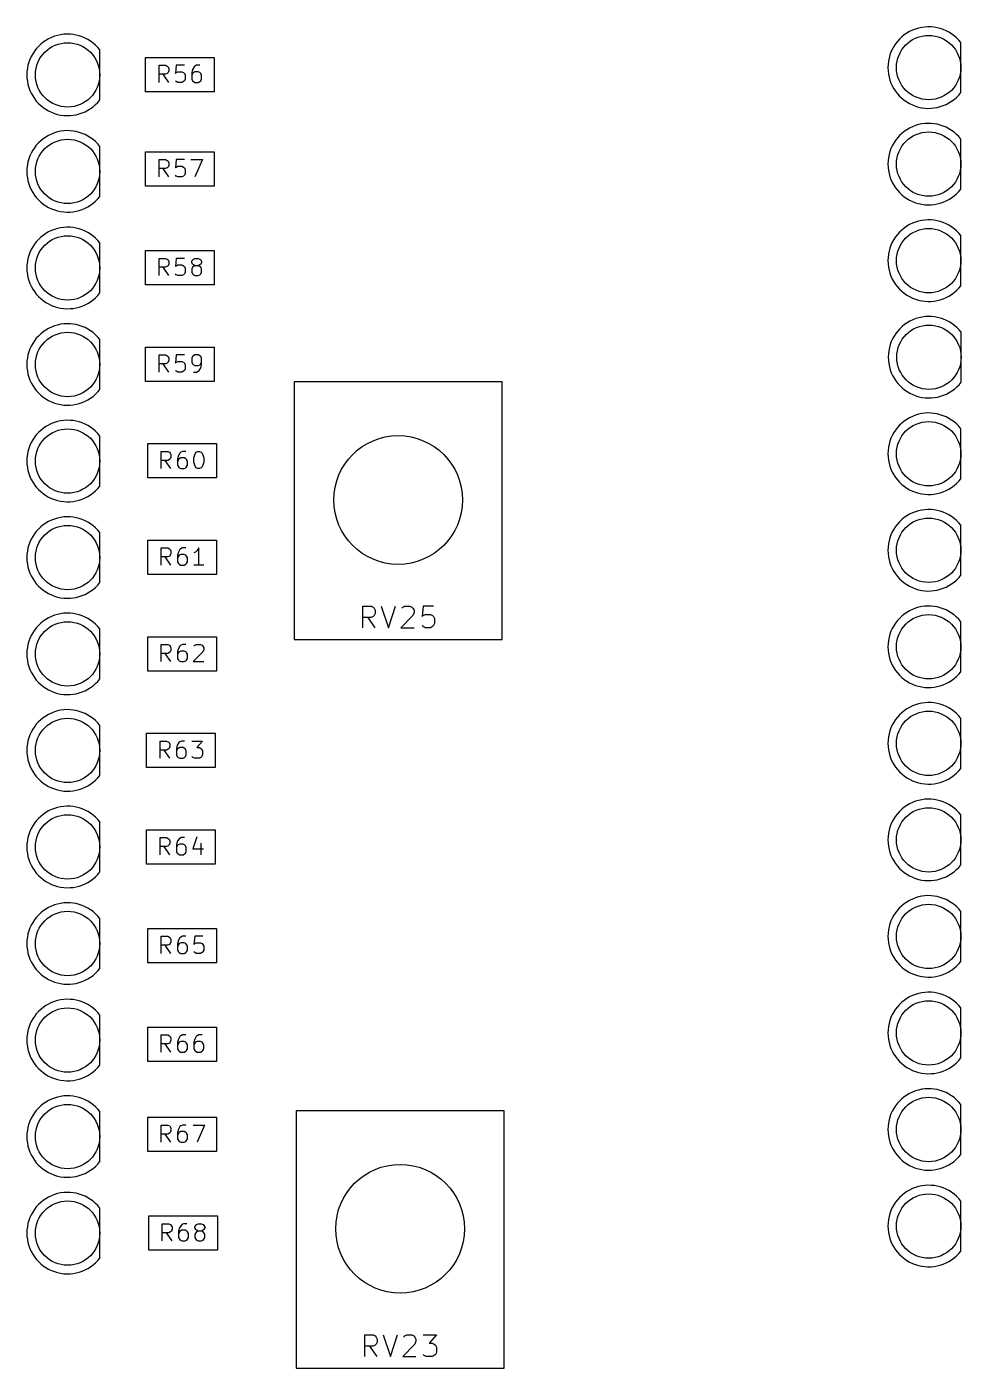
# Model space of a CAD drawing. Extents: x 0 to 360, y 0 to 260.
# Drawn here: x 180.7 to 224.3, y 134.6 to 197.1 of the extents above; entities that cross this region are included whole.
import ezdxf

# ---------------------------------------------------------------- set-up
doc = ezdxf.new("R2010")
doc.units = 0
doc.layers.add('BLACK', color=7, linetype='CONTINUOUS')

msp = doc.modelspace()

# ---------------------------------------------------------------- linework, layer by layer
at = {"layer": 'BLACK', "linetype": 'CONTINUOUS'}
for p, q in [((224.237, 194.06), (224.237, 196.393)), ((184.1, 193.72), (184.1, 196.052)), ((186.234, 194.096), (186.234, 195.696)), ((186.234, 195.696), (189.434, 195.696)), ((186.863, 194.534), (186.863, 195.334)), ((186.863, 195.334), (187.168, 195.334)), ((187.168, 195.334), (187.244, 195.296)), ((187.244, 195.296), (187.282, 195.258)), ((187.282, 195.258), (187.32, 195.182)), ((187.32, 195.182), (187.32, 195.068)), ((187.663, 195.334), (187.625, 194.953)), ((188.044, 195.334), (187.663, 195.334)), ((188.425, 195.144), (188.387, 194.991)), ((188.501, 195.258), (188.425, 195.144)), ((188.539, 195.296), (188.501, 195.258)), ((188.615, 195.334), (188.539, 195.296)), ((188.768, 195.334), (188.615, 195.334)), ((189.434, 195.696), (189.434, 194.096)), ((187.168, 194.915), (186.863, 194.915)), ((187.32, 194.534), (187.053, 194.915)), ((187.244, 194.953), (187.168, 194.915)), ((187.282, 194.991), (187.244, 194.953)), ((187.32, 195.068), (187.282, 194.991)), ((187.625, 194.953), (187.663, 194.991)), ((187.663, 194.572), (187.625, 194.61)), ((187.663, 194.991), (187.739, 195.03)), ((187.739, 194.534), (187.663, 194.572)), ((187.739, 195.03), (187.93, 195.03)), ((187.93, 194.534), (187.739, 194.534)), ((187.93, 195.03), (188.006, 194.991)), ((188.006, 194.572), (187.93, 194.534)), ((188.006, 194.991), (188.044, 194.953)), ((188.044, 194.61), (188.006, 194.572)), ((188.044, 194.953), (188.082, 194.877)), ((188.082, 194.687), (188.044, 194.61)), ((188.082, 194.877), (188.082, 194.687)), ((188.387, 194.991), (188.387, 194.687)), ((188.425, 194.953), (188.387, 194.877)), ((188.387, 194.687), (188.425, 194.61)), ((188.463, 194.991), (188.425, 194.953)), ((188.425, 194.61), (188.463, 194.572)), ((188.539, 195.03), (188.463, 194.991)), ((188.463, 194.572), (188.539, 194.534)), ((188.692, 195.03), (188.539, 195.03)), ((188.539, 194.534), (188.692, 194.534)), ((188.768, 194.991), (188.692, 195.03)), ((188.692, 194.534), (188.768, 194.572)), ((188.806, 194.953), (188.768, 194.991)), ((188.768, 194.572), (188.806, 194.61)), ((188.844, 194.877), (188.806, 194.953)), ((188.806, 194.61), (188.844, 194.687)), ((188.844, 194.687), (188.844, 194.877)), ((189.434, 194.096), (186.234, 194.096)), ((184.1, 189.22), (184.1, 191.552)), ((224.237, 189.56), (224.237, 191.893)), ((186.234, 189.696), (186.234, 191.296)), ((186.234, 191.296), (189.434, 191.296)), ((186.863, 190.134), (186.863, 190.934)), ((186.863, 190.934), (187.168, 190.934)), ((187.168, 190.934), (187.244, 190.896)), ((187.244, 190.896), (187.282, 190.858)), ((187.282, 190.858), (187.32, 190.782)), ((187.32, 190.782), (187.32, 190.668)), ((187.663, 190.934), (187.625, 190.553)), ((188.044, 190.934), (187.663, 190.934)), ((188.349, 190.934), (188.882, 190.934)), ((188.882, 190.934), (188.539, 190.134)), ((189.434, 191.296), (189.434, 189.696)), ((187.168, 190.515), (186.863, 190.515)), ((187.32, 190.134), (187.053, 190.515)), ((187.244, 190.553), (187.168, 190.515)), ((187.282, 190.591), (187.244, 190.553)), ((187.32, 190.668), (187.282, 190.591)), ((187.625, 190.553), (187.663, 190.591)), ((187.663, 190.172), (187.625, 190.21)), ((187.663, 190.591), (187.739, 190.63)), ((187.739, 190.134), (187.663, 190.172)), ((187.739, 190.63), (187.93, 190.63)), ((187.93, 190.134), (187.739, 190.134)), ((187.93, 190.63), (188.006, 190.591)), ((188.006, 190.172), (187.93, 190.134)), ((188.006, 190.591), (188.044, 190.553)), ((188.044, 190.21), (188.006, 190.172)), ((188.044, 190.553), (188.082, 190.477)), ((188.082, 190.287), (188.044, 190.21)), ((188.082, 190.477), (188.082, 190.287)), ((189.434, 189.696), (186.234, 189.696)), ((184.1, 184.72), (184.1, 187.052)), ((224.237, 185.06), (224.237, 187.393)), ((186.234, 185.096), (186.234, 186.696)), ((186.234, 186.696), (189.434, 186.696)), ((186.863, 185.534), (186.863, 186.334)), ((186.863, 186.334), (187.168, 186.334)), ((187.168, 186.334), (187.244, 186.296)), ((187.663, 186.334), (187.625, 185.953)), ((188.044, 186.334), (187.663, 186.334)), ((188.463, 186.296), (188.539, 186.334)), ((188.539, 186.334), (188.692, 186.334)), ((188.692, 186.334), (188.768, 186.296)), ((189.434, 186.696), (189.434, 185.096)), ((187.168, 185.915), (186.863, 185.915)), ((187.32, 185.534), (187.053, 185.915)), ((187.244, 185.953), (187.168, 185.915)), ((187.244, 186.296), (187.282, 186.258)), ((187.282, 185.991), (187.244, 185.953)), ((187.282, 186.258), (187.32, 186.182)), ((187.32, 186.068), (187.282, 185.991)), ((187.32, 186.182), (187.32, 186.068)), ((187.625, 185.953), (187.663, 185.991)), ((187.663, 185.991), (187.739, 186.03)), ((187.739, 186.03), (187.93, 186.03)), ((187.93, 186.03), (188.006, 185.991)), ((188.006, 185.991), (188.044, 185.953)), ((188.044, 185.953), (188.082, 185.877)), ((188.082, 185.877), (188.082, 185.687)), ((188.387, 186.182), (188.425, 186.258)), ((188.387, 186.144), (188.387, 186.182)), ((188.425, 186.068), (188.387, 186.144)), ((188.425, 185.915), (188.387, 185.839)), ((188.387, 185.839), (188.387, 185.687)), ((188.425, 186.258), (188.463, 186.296)), ((188.463, 186.03), (188.425, 186.068)), ((188.463, 185.953), (188.425, 185.915)), ((188.539, 185.991), (188.463, 186.03)), ((188.539, 185.991), (188.463, 185.953)), ((188.692, 185.991), (188.539, 185.991)), ((188.768, 186.03), (188.692, 185.991)), ((188.768, 185.953), (188.692, 185.991)), ((188.768, 186.296), (188.806, 186.258)), ((188.806, 186.068), (188.768, 186.03)), ((188.806, 185.915), (188.768, 185.953)), ((188.806, 186.258), (188.844, 186.182)), ((188.844, 186.144), (188.806, 186.068)), ((188.844, 185.839), (188.806, 185.915)), ((188.844, 186.182), (188.844, 186.144)), ((188.844, 185.687), (188.844, 185.839)), ((189.434, 185.096), (186.234, 185.096)), ((187.663, 185.572), (187.625, 185.61)), ((187.739, 185.534), (187.663, 185.572)), ((187.93, 185.534), (187.739, 185.534)), ((188.006, 185.572), (187.93, 185.534)), ((188.044, 185.61), (188.006, 185.572)), ((188.082, 185.687), (188.044, 185.61)), ((188.387, 185.687), (188.425, 185.61)), ((188.425, 185.61), (188.463, 185.572)), ((188.463, 185.572), (188.539, 185.534)), ((188.539, 185.534), (188.692, 185.534)), ((188.692, 185.534), (188.768, 185.572)), ((188.768, 185.572), (188.806, 185.61)), ((188.806, 185.61), (188.844, 185.687)), ((224.252, 180.56), (224.252, 182.893)), ((184.1, 180.22), (184.1, 182.552)), ((186.234, 180.596), (186.234, 182.196)), ((186.234, 182.196), (189.434, 182.196)), ((189.434, 182.196), (189.434, 180.596)), ((186.863, 181.034), (186.863, 181.834)), ((186.863, 181.834), (187.168, 181.834)), ((187.168, 181.415), (186.863, 181.415)), ((187.32, 181.034), (187.053, 181.415)), ((187.168, 181.834), (187.244, 181.796)), ((187.244, 181.453), (187.168, 181.415)), ((187.244, 181.796), (187.282, 181.758)), ((187.282, 181.491), (187.244, 181.453)), ((187.282, 181.758), (187.32, 181.682)), ((187.32, 181.568), (187.282, 181.491)), ((187.32, 181.682), (187.32, 181.568)), ((187.663, 181.834), (187.625, 181.453)), ((187.625, 181.453), (187.663, 181.491)), ((188.044, 181.834), (187.663, 181.834)), ((187.663, 181.491), (187.739, 181.53)), ((187.739, 181.53), (187.93, 181.53)), ((187.93, 181.53), (188.006, 181.491)), ((188.006, 181.491), (188.044, 181.453)), ((188.044, 181.453), (188.082, 181.377)), ((188.082, 181.377), (188.082, 181.187)), ((188.425, 181.758), (188.387, 181.682)), ((188.387, 181.682), (188.387, 181.491)), ((188.387, 181.491), (188.425, 181.415)), ((188.463, 181.796), (188.425, 181.758)), ((188.425, 181.415), (188.463, 181.377)), ((188.539, 181.834), (188.463, 181.796)), ((188.463, 181.377), (188.539, 181.339)), ((188.692, 181.834), (188.539, 181.834)), ((188.539, 181.339), (188.692, 181.339)), ((188.768, 181.796), (188.692, 181.834)), ((188.692, 181.339), (188.768, 181.377)), ((188.806, 181.758), (188.768, 181.796)), ((188.768, 181.377), (188.806, 181.415)), ((188.844, 181.682), (188.806, 181.758)), ((188.806, 181.415), (188.844, 181.491)), ((188.806, 181.225), (188.844, 181.377)), ((188.844, 181.377), (188.844, 181.682)), ((187.663, 181.072), (187.625, 181.11)), ((187.739, 181.034), (187.663, 181.072)), ((187.93, 181.034), (187.739, 181.034)), ((188.006, 181.072), (187.93, 181.034)), ((188.044, 181.11), (188.006, 181.072)), ((188.082, 181.187), (188.044, 181.11)), ((188.463, 181.034), (188.615, 181.034)), ((188.615, 181.034), (188.692, 181.072)), ((188.692, 181.072), (188.73, 181.11)), ((188.73, 181.11), (188.806, 181.225)), ((189.434, 180.596), (186.234, 180.596)), ((193.16, 180.57), (193.16, 168.57)), ((202.86, 180.57), (193.16, 180.57)), ((202.86, 168.57), (202.86, 180.57)), ((224.237, 176.06), (224.237, 178.393)), ((184.1, 175.72), (184.1, 178.052)), ((186.334, 177.696), (189.534, 177.696)), ((186.334, 176.096), (186.334, 177.696)), ((189.534, 177.696), (189.534, 176.096)), ((186.963, 176.534), (186.963, 177.334)), ((186.963, 177.334), (187.268, 177.334)), ((187.268, 177.334), (187.344, 177.296)), ((187.344, 176.953), (187.268, 176.915)), ((187.344, 177.296), (187.382, 177.258)), ((187.382, 176.991), (187.344, 176.953)), ((187.382, 177.258), (187.42, 177.182)), ((187.42, 177.068), (187.382, 176.991)), ((187.42, 177.182), (187.42, 177.068)), ((187.763, 177.144), (187.725, 176.991)), ((187.725, 176.991), (187.725, 176.687)), ((187.763, 176.953), (187.725, 176.877)), ((187.839, 177.258), (187.763, 177.144)), ((187.801, 176.991), (187.763, 176.953)), ((187.877, 177.03), (187.801, 176.991)), ((187.877, 177.296), (187.839, 177.258)), ((187.953, 177.334), (187.877, 177.296)), ((188.03, 177.03), (187.877, 177.03)), ((188.106, 177.334), (187.953, 177.334)), ((188.106, 176.991), (188.03, 177.03)), ((188.144, 176.953), (188.106, 176.991)), ((188.182, 176.877), (188.144, 176.953)), ((188.487, 177.03), (188.525, 177.182)), ((188.487, 176.839), (188.487, 177.03)), ((188.525, 177.182), (188.563, 177.258)), ((188.563, 177.258), (188.601, 177.296)), ((188.601, 177.296), (188.677, 177.334)), ((188.677, 177.334), (188.753, 177.334)), ((188.753, 177.334), (188.83, 177.296)), ((188.83, 177.296), (188.868, 177.258)), ((188.868, 177.258), (188.906, 177.182)), ((188.906, 177.182), (188.944, 177.03)), ((188.944, 177.03), (188.944, 176.839)), ((187.268, 176.915), (186.963, 176.915)), ((187.42, 176.534), (187.153, 176.915)), ((187.725, 176.687), (187.763, 176.61)), ((187.763, 176.61), (187.801, 176.572)), ((187.801, 176.572), (187.877, 176.534)), ((187.877, 176.534), (188.03, 176.534)), ((188.03, 176.534), (188.106, 176.572)), ((188.106, 176.572), (188.144, 176.61)), ((188.144, 176.61), (188.182, 176.687)), ((188.182, 176.687), (188.182, 176.877)), ((188.525, 176.687), (188.487, 176.839)), ((188.563, 176.61), (188.525, 176.687)), ((188.601, 176.572), (188.563, 176.61)), ((188.677, 176.534), (188.601, 176.572)), ((188.753, 176.534), (188.677, 176.534)), ((188.83, 176.572), (188.753, 176.534)), ((188.868, 176.61), (188.83, 176.572)), ((188.906, 176.687), (188.868, 176.61)), ((188.944, 176.839), (188.906, 176.687)), ((189.534, 176.096), (186.334, 176.096)), ((224.237, 171.56), (224.237, 173.893)), ((184.1, 171.22), (184.1, 173.552)), ((186.334, 173.196), (189.534, 173.196)), ((186.334, 171.596), (186.334, 173.196)), ((186.963, 172.034), (186.963, 172.834)), ((186.963, 172.834), (187.268, 172.834)), ((187.268, 172.834), (187.344, 172.796)), ((187.344, 172.796), (187.382, 172.758)), ((187.382, 172.758), (187.42, 172.682)), ((187.42, 172.682), (187.42, 172.568)), ((187.763, 172.644), (187.725, 172.491)), ((187.839, 172.758), (187.763, 172.644)), ((187.877, 172.796), (187.839, 172.758)), ((187.953, 172.834), (187.877, 172.796)), ((188.106, 172.834), (187.953, 172.834)), ((188.563, 172.644), (188.487, 172.606)), ((188.639, 172.72), (188.563, 172.644)), ((188.715, 172.834), (188.639, 172.72)), ((188.715, 172.034), (188.715, 172.834)), ((189.534, 173.196), (189.534, 171.596)), ((187.268, 172.415), (186.963, 172.415)), ((187.42, 172.034), (187.153, 172.415)), ((187.344, 172.453), (187.268, 172.415)), ((187.382, 172.491), (187.344, 172.453)), ((187.42, 172.568), (187.382, 172.491)), ((187.725, 172.491), (187.725, 172.187)), ((187.763, 172.453), (187.725, 172.377)), ((187.725, 172.187), (187.763, 172.11)), ((187.801, 172.491), (187.763, 172.453)), ((187.763, 172.11), (187.801, 172.072)), ((187.877, 172.53), (187.801, 172.491)), ((187.801, 172.072), (187.877, 172.034)), ((188.03, 172.53), (187.877, 172.53)), ((187.877, 172.034), (188.03, 172.034)), ((188.106, 172.491), (188.03, 172.53)), ((188.03, 172.034), (188.106, 172.072)), ((188.144, 172.453), (188.106, 172.491)), ((188.106, 172.072), (188.144, 172.11)), ((188.182, 172.377), (188.144, 172.453)), ((188.144, 172.11), (188.182, 172.187)), ((188.182, 172.187), (188.182, 172.377)), ((188.944, 172.034), (188.487, 172.034)), ((189.534, 171.596), (186.334, 171.596)), ((196.367, 169.118), (196.367, 170.118)), ((196.367, 170.118), (196.748, 170.118)), ((196.748, 170.118), (196.843, 170.07)), ((197.224, 170.118), (197.558, 169.118)), ((197.558, 169.118), (197.891, 170.118)), ((198.224, 170.07), (198.32, 170.118)), ((198.32, 170.118), (198.558, 170.118)), ((198.558, 170.118), (198.653, 170.07)), ((199.177, 170.118), (199.129, 169.641)), ((199.653, 170.118), (199.177, 170.118)), ((196.748, 169.594), (196.367, 169.594)), ((196.939, 169.118), (196.605, 169.594)), ((196.843, 169.641), (196.748, 169.594)), ((196.843, 170.07), (196.891, 170.022)), ((196.891, 169.689), (196.843, 169.641)), ((196.891, 170.022), (196.939, 169.927)), ((196.939, 169.784), (196.891, 169.689)), ((196.939, 169.927), (196.939, 169.784)), ((198.7, 169.689), (198.129, 169.118)), ((198.177, 170.022), (198.224, 170.07)), ((198.653, 170.07), (198.7, 170.022)), ((198.7, 170.022), (198.748, 169.927)), ((198.748, 169.832), (198.7, 169.689)), ((198.748, 169.927), (198.748, 169.832)), ((199.129, 169.641), (199.177, 169.689)), ((199.177, 169.689), (199.272, 169.737)), ((199.272, 169.737), (199.51, 169.737)), ((199.51, 169.737), (199.605, 169.689)), ((199.605, 169.689), (199.653, 169.641)), ((199.653, 169.641), (199.7, 169.546)), ((199.7, 169.546), (199.7, 169.308)), ((184.1, 166.73), (184.1, 169.062)), ((198.129, 169.118), (198.748, 169.118)), ((199.177, 169.165), (199.129, 169.213)), ((199.272, 169.118), (199.177, 169.165)), ((199.51, 169.118), (199.272, 169.118)), ((199.605, 169.165), (199.51, 169.118)), ((199.653, 169.213), (199.605, 169.165)), ((199.7, 169.308), (199.653, 169.213)), ((224.237, 167.06), (224.237, 169.393)), ((186.334, 167.096), (186.334, 168.696)), ((186.334, 168.696), (189.534, 168.696)), ((186.963, 167.534), (186.963, 168.334)), ((186.963, 168.334), (187.268, 168.334)), ((187.268, 168.334), (187.344, 168.296)), ((187.344, 168.296), (187.382, 168.258)), ((187.382, 168.258), (187.42, 168.182)), ((187.839, 168.258), (187.763, 168.144)), ((187.877, 168.296), (187.839, 168.258)), ((187.953, 168.334), (187.877, 168.296)), ((188.106, 168.334), (187.953, 168.334)), ((188.487, 168.258), (188.525, 168.296)), ((188.525, 168.296), (188.601, 168.334)), ((188.601, 168.334), (188.792, 168.334)), ((188.792, 168.334), (188.868, 168.296)), ((188.868, 168.296), (188.906, 168.258)), ((188.906, 168.258), (188.944, 168.182)), ((189.534, 168.696), (189.534, 167.096)), ((193.16, 168.57), (202.86, 168.57)), ((187.268, 167.915), (186.963, 167.915)), ((187.42, 167.534), (187.153, 167.915)), ((187.344, 167.953), (187.268, 167.915)), ((187.382, 167.991), (187.344, 167.953)), ((187.42, 168.068), (187.382, 167.991)), ((187.42, 168.182), (187.42, 168.068)), ((187.763, 168.144), (187.725, 167.991)), ((187.725, 167.991), (187.725, 167.687)), ((187.763, 167.953), (187.725, 167.877)), ((187.725, 167.687), (187.763, 167.61)), ((187.801, 167.991), (187.763, 167.953)), ((187.763, 167.61), (187.801, 167.572)), ((187.877, 168.03), (187.801, 167.991)), ((187.801, 167.572), (187.877, 167.534)), ((188.03, 168.03), (187.877, 168.03)), ((188.106, 167.991), (188.03, 168.03)), ((188.03, 167.534), (188.106, 167.572)), ((188.144, 167.953), (188.106, 167.991)), ((188.106, 167.572), (188.144, 167.61)), ((188.182, 167.877), (188.144, 167.953)), ((188.144, 167.61), (188.182, 167.687)), ((188.182, 167.687), (188.182, 167.877)), ((188.906, 167.991), (188.449, 167.534)), ((188.944, 168.106), (188.906, 167.991)), ((188.944, 168.182), (188.944, 168.106)), ((189.534, 167.096), (186.334, 167.096)), ((187.877, 167.534), (188.03, 167.534)), ((188.449, 167.534), (188.944, 167.534)), ((184.1, 162.23), (184.1, 164.562)), ((224.237, 162.56), (224.237, 164.893)), ((186.284, 164.196), (189.484, 164.196)), ((186.284, 162.596), (186.284, 164.196)), ((186.913, 163.034), (186.913, 163.834)), ((186.913, 163.834), (187.218, 163.834)), ((187.218, 163.834), (187.294, 163.796)), ((187.903, 163.834), (187.827, 163.796)), ((188.056, 163.834), (187.903, 163.834)), ((188.399, 163.834), (188.894, 163.834)), ((188.894, 163.834), (188.627, 163.53)), ((189.484, 164.196), (189.484, 162.596)), ((187.218, 163.415), (186.913, 163.415)), ((187.37, 163.034), (187.103, 163.415)), ((187.294, 163.453), (187.218, 163.415)), ((187.294, 163.796), (187.332, 163.758)), ((187.332, 163.491), (187.294, 163.453)), ((187.332, 163.758), (187.37, 163.682)), ((187.37, 163.568), (187.332, 163.491)), ((187.37, 163.682), (187.37, 163.568)), ((187.713, 163.644), (187.675, 163.491)), ((187.675, 163.491), (187.675, 163.187)), ((187.713, 163.453), (187.675, 163.377)), ((187.789, 163.758), (187.713, 163.644)), ((187.751, 163.491), (187.713, 163.453)), ((187.827, 163.53), (187.751, 163.491)), ((187.827, 163.796), (187.789, 163.758)), ((187.98, 163.53), (187.827, 163.53)), ((188.056, 163.491), (187.98, 163.53)), ((188.094, 163.453), (188.056, 163.491)), ((188.132, 163.377), (188.094, 163.453)), ((188.132, 163.187), (188.132, 163.377)), ((188.627, 163.53), (188.742, 163.53)), ((188.742, 163.53), (188.818, 163.491)), ((188.818, 163.491), (188.856, 163.453)), ((188.856, 163.453), (188.894, 163.377)), ((188.894, 163.377), (188.894, 163.187)), ((189.484, 162.596), (186.284, 162.596)), ((187.675, 163.187), (187.713, 163.11)), ((187.713, 163.11), (187.751, 163.072)), ((187.751, 163.072), (187.827, 163.034)), ((187.827, 163.034), (187.98, 163.034)), ((187.98, 163.034), (188.056, 163.072)), ((188.056, 163.072), (188.094, 163.11)), ((188.094, 163.11), (188.132, 163.187)), ((188.437, 163.072), (188.399, 163.11)), ((188.513, 163.034), (188.437, 163.072)), ((188.742, 163.034), (188.513, 163.034)), ((188.818, 163.072), (188.742, 163.034)), ((188.856, 163.11), (188.818, 163.072)), ((188.894, 163.187), (188.856, 163.11)), ((224.237, 158.06), (224.237, 160.393)), ((184.1, 157.73), (184.1, 160.062)), ((186.284, 159.696), (189.484, 159.696)), ((186.284, 158.096), (186.284, 159.696)), ((189.484, 159.696), (189.484, 158.096)), ((186.913, 158.534), (186.913, 159.334)), ((186.913, 159.334), (187.218, 159.334)), ((187.218, 158.915), (186.913, 158.915)), ((187.37, 158.534), (187.103, 158.915)), ((187.218, 159.334), (187.294, 159.296)), ((187.294, 158.953), (187.218, 158.915)), ((187.294, 159.296), (187.332, 159.258)), ((187.332, 158.991), (187.294, 158.953)), ((187.332, 159.258), (187.37, 159.182)), ((187.37, 159.068), (187.332, 158.991)), ((187.37, 159.182), (187.37, 159.068)), ((187.713, 159.144), (187.675, 158.991)), ((187.675, 158.991), (187.675, 158.687)), ((187.713, 158.953), (187.675, 158.877)), ((187.789, 159.258), (187.713, 159.144)), ((187.751, 158.991), (187.713, 158.953)), ((187.827, 159.03), (187.751, 158.991)), ((187.827, 159.296), (187.789, 159.258)), ((187.903, 159.334), (187.827, 159.296)), ((187.98, 159.03), (187.827, 159.03)), ((188.056, 159.334), (187.903, 159.334)), ((188.056, 158.991), (187.98, 159.03)), ((188.094, 158.953), (188.056, 158.991)), ((188.132, 158.877), (188.094, 158.953)), ((188.132, 158.687), (188.132, 158.877)), ((188.627, 159.372), (188.437, 158.801)), ((188.818, 159.068), (188.818, 158.534)), ((187.675, 158.687), (187.713, 158.61)), ((187.713, 158.61), (187.751, 158.572)), ((187.751, 158.572), (187.827, 158.534)), ((187.827, 158.534), (187.98, 158.534)), ((187.98, 158.534), (188.056, 158.572)), ((188.056, 158.572), (188.094, 158.61)), ((188.094, 158.61), (188.132, 158.687)), ((188.437, 158.801), (188.932, 158.801)), ((189.484, 158.096), (186.284, 158.096)), ((224.237, 153.56), (224.237, 155.893)), ((184.1, 153.23), (184.1, 155.562)), ((186.334, 153.496), (186.334, 155.096)), ((186.334, 155.096), (189.534, 155.096)), ((189.534, 155.096), (189.534, 153.496)), ((186.963, 153.934), (186.963, 154.734)), ((186.963, 154.734), (187.268, 154.734)), ((187.268, 154.734), (187.344, 154.696)), ((187.344, 154.696), (187.382, 154.658)), ((187.382, 154.658), (187.42, 154.582)), ((187.42, 154.468), (187.382, 154.391)), ((187.42, 154.582), (187.42, 154.468)), ((187.763, 154.544), (187.725, 154.391)), ((187.839, 154.658), (187.763, 154.544)), ((187.877, 154.696), (187.839, 154.658)), ((187.953, 154.734), (187.877, 154.696)), ((188.106, 154.734), (187.953, 154.734)), ((188.525, 154.734), (188.487, 154.353)), ((188.906, 154.734), (188.525, 154.734)), ((187.268, 154.315), (186.963, 154.315)), ((187.42, 153.934), (187.153, 154.315)), ((187.344, 154.353), (187.268, 154.315)), ((187.382, 154.391), (187.344, 154.353)), ((187.725, 154.391), (187.725, 154.087)), ((187.763, 154.353), (187.725, 154.277)), ((187.725, 154.087), (187.763, 154.01)), ((187.801, 154.391), (187.763, 154.353)), ((187.763, 154.01), (187.801, 153.972)), ((187.877, 154.43), (187.801, 154.391)), ((187.801, 153.972), (187.877, 153.934)), ((188.03, 154.43), (187.877, 154.43)), ((187.877, 153.934), (188.03, 153.934)), ((188.106, 154.391), (188.03, 154.43)), ((188.03, 153.934), (188.106, 153.972)), ((188.144, 154.353), (188.106, 154.391)), ((188.106, 153.972), (188.144, 154.01)), ((188.182, 154.277), (188.144, 154.353)), ((188.144, 154.01), (188.182, 154.087)), ((188.182, 154.087), (188.182, 154.277)), ((188.487, 154.353), (188.525, 154.391)), ((188.525, 153.972), (188.487, 154.01)), ((188.525, 154.391), (188.601, 154.43)), ((188.601, 153.934), (188.525, 153.972)), ((188.601, 154.43), (188.792, 154.43)), ((188.792, 153.934), (188.601, 153.934)), ((188.792, 154.43), (188.868, 154.391)), ((188.868, 153.972), (188.792, 153.934)), ((188.868, 154.391), (188.906, 154.353)), ((188.906, 154.01), (188.868, 153.972)), ((188.906, 154.353), (188.944, 154.277)), ((188.944, 154.087), (188.906, 154.01)), ((188.944, 154.277), (188.944, 154.087)), ((189.534, 153.496), (186.334, 153.496)), ((224.237, 149.06), (224.237, 151.393)), ((184.1, 148.73), (184.1, 151.062)), ((186.334, 150.496), (189.534, 150.496)), ((186.334, 148.896), (186.334, 150.496)), ((186.963, 149.334), (186.963, 150.134)), ((186.963, 150.134), (187.268, 150.134)), ((187.268, 150.134), (187.344, 150.096)), ((187.344, 150.096), (187.382, 150.058)), ((187.877, 150.096), (187.839, 150.058)), ((187.953, 150.134), (187.877, 150.096)), ((188.106, 150.134), (187.953, 150.134)), ((188.639, 150.096), (188.601, 150.058)), ((188.715, 150.134), (188.639, 150.096)), ((188.868, 150.134), (188.715, 150.134)), ((189.534, 150.496), (189.534, 148.896)), ((187.268, 149.715), (186.963, 149.715)), ((187.42, 149.334), (187.153, 149.715)), ((187.344, 149.753), (187.268, 149.715)), ((187.382, 149.791), (187.344, 149.753)), ((187.382, 150.058), (187.42, 149.982)), ((187.42, 149.868), (187.382, 149.791)), ((187.42, 149.982), (187.42, 149.868)), ((187.763, 149.944), (187.725, 149.791)), ((187.725, 149.791), (187.725, 149.487)), ((187.763, 149.753), (187.725, 149.677)), ((187.725, 149.487), (187.763, 149.41)), ((187.839, 150.058), (187.763, 149.944)), ((187.801, 149.791), (187.763, 149.753)), ((187.877, 149.83), (187.801, 149.791)), ((188.03, 149.83), (187.877, 149.83)), ((188.106, 149.791), (188.03, 149.83)), ((188.144, 149.753), (188.106, 149.791)), ((188.182, 149.677), (188.144, 149.753)), ((188.144, 149.41), (188.182, 149.487)), ((188.182, 149.487), (188.182, 149.677)), ((188.525, 149.944), (188.487, 149.791)), ((188.487, 149.791), (188.487, 149.487)), ((188.525, 149.753), (188.487, 149.677)), ((188.487, 149.487), (188.525, 149.41)), ((188.601, 150.058), (188.525, 149.944)), ((188.563, 149.791), (188.525, 149.753)), ((188.639, 149.83), (188.563, 149.791)), ((188.792, 149.83), (188.639, 149.83)), ((188.868, 149.791), (188.792, 149.83)), ((188.906, 149.753), (188.868, 149.791)), ((188.944, 149.677), (188.906, 149.753)), ((188.906, 149.41), (188.944, 149.487)), ((188.944, 149.487), (188.944, 149.677)), ((189.534, 148.896), (186.334, 148.896)), ((187.763, 149.41), (187.801, 149.372)), ((187.801, 149.372), (187.877, 149.334)), ((187.877, 149.334), (188.03, 149.334)), ((188.03, 149.334), (188.106, 149.372)), ((188.106, 149.372), (188.144, 149.41)), ((188.525, 149.41), (188.563, 149.372)), ((188.563, 149.372), (188.639, 149.334)), ((188.639, 149.334), (188.792, 149.334)), ((188.792, 149.334), (188.868, 149.372)), ((188.868, 149.372), (188.906, 149.41)), ((184.1, 144.23), (184.1, 146.562)), ((193.25, 146.6), (193.25, 134.6)), ((202.95, 146.6), (193.25, 146.6)), ((202.95, 134.6), (202.95, 146.6)), ((224.237, 144.56), (224.237, 146.893)), ((186.334, 146.296), (189.534, 146.296)), ((186.334, 144.696), (186.334, 146.296)), ((186.963, 145.134), (186.963, 145.934)), ((186.963, 145.934), (187.268, 145.934)), ((187.268, 145.934), (187.344, 145.896)), ((187.344, 145.896), (187.382, 145.858)), ((187.382, 145.858), (187.42, 145.782)), ((187.42, 145.782), (187.42, 145.668)), ((187.763, 145.744), (187.725, 145.591)), ((187.839, 145.858), (187.763, 145.744)), ((187.877, 145.896), (187.839, 145.858)), ((187.953, 145.934), (187.877, 145.896)), ((188.106, 145.934), (187.953, 145.934)), ((188.449, 145.934), (188.982, 145.934)), ((188.982, 145.934), (188.639, 145.134)), ((189.534, 146.296), (189.534, 144.696)), ((187.268, 145.515), (186.963, 145.515)), ((187.42, 145.134), (187.153, 145.515)), ((187.344, 145.553), (187.268, 145.515)), ((187.382, 145.591), (187.344, 145.553)), ((187.42, 145.668), (187.382, 145.591)), ((187.725, 145.591), (187.725, 145.287)), ((187.763, 145.553), (187.725, 145.477)), ((187.725, 145.287), (187.763, 145.21)), ((187.801, 145.591), (187.763, 145.553)), ((187.763, 145.21), (187.801, 145.172)), ((187.877, 145.63), (187.801, 145.591)), ((187.801, 145.172), (187.877, 145.134)), ((188.03, 145.63), (187.877, 145.63)), ((187.877, 145.134), (188.03, 145.134)), ((188.106, 145.591), (188.03, 145.63)), ((188.03, 145.134), (188.106, 145.172)), ((188.144, 145.553), (188.106, 145.591)), ((188.106, 145.172), (188.144, 145.21)), ((188.182, 145.477), (188.144, 145.553)), ((188.144, 145.21), (188.182, 145.287)), ((188.182, 145.287), (188.182, 145.477)), ((189.534, 144.696), (186.334, 144.696)), ((184.1, 139.73), (184.1, 142.062)), ((224.237, 140.06), (224.237, 142.393)), ((186.384, 141.696), (189.584, 141.696)), ((186.384, 140.096), (186.384, 141.696)), ((187.013, 140.534), (187.013, 141.334)), ((187.013, 141.334), (187.318, 141.334)), ((187.318, 141.334), (187.394, 141.296)), ((188.003, 141.334), (187.927, 141.296)), ((188.156, 141.334), (188.003, 141.334)), ((188.613, 141.296), (188.689, 141.334)), ((188.689, 141.334), (188.842, 141.334)), ((188.842, 141.334), (188.918, 141.296)), ((189.584, 141.696), (189.584, 140.096)), ((187.318, 140.915), (187.013, 140.915)), ((187.47, 140.534), (187.203, 140.915)), ((187.394, 140.953), (187.318, 140.915)), ((187.394, 141.296), (187.432, 141.258)), ((187.432, 140.991), (187.394, 140.953)), ((187.432, 141.258), (187.47, 141.182)), ((187.47, 141.068), (187.432, 140.991)), ((187.47, 141.182), (187.47, 141.068)), ((187.813, 141.144), (187.775, 140.991)), ((187.775, 140.991), (187.775, 140.687)), ((187.813, 140.953), (187.775, 140.877)), ((187.775, 140.687), (187.813, 140.61)), ((187.889, 141.258), (187.813, 141.144)), ((187.851, 140.991), (187.813, 140.953)), ((187.927, 141.03), (187.851, 140.991)), ((187.927, 141.296), (187.889, 141.258)), ((188.08, 141.03), (187.927, 141.03)), ((188.156, 140.991), (188.08, 141.03)), ((188.194, 140.953), (188.156, 140.991)), ((188.232, 140.877), (188.194, 140.953)), ((188.194, 140.61), (188.232, 140.687)), ((188.232, 140.687), (188.232, 140.877)), ((188.537, 141.182), (188.575, 141.258)), ((188.537, 141.144), (188.537, 141.182)), ((188.575, 141.068), (188.537, 141.144)), ((188.575, 140.915), (188.537, 140.839)), ((188.537, 140.839), (188.537, 140.687)), ((188.537, 140.687), (188.575, 140.61)), ((188.575, 141.258), (188.613, 141.296)), ((188.613, 141.03), (188.575, 141.068)), ((188.613, 140.953), (188.575, 140.915)), ((188.689, 140.991), (188.613, 141.03)), ((188.689, 140.991), (188.613, 140.953)), ((188.842, 140.991), (188.689, 140.991)), ((188.918, 141.03), (188.842, 140.991)), ((188.918, 140.953), (188.842, 140.991)), ((188.918, 141.296), (188.956, 141.258)), ((188.956, 141.068), (188.918, 141.03)), ((188.956, 140.915), (188.918, 140.953)), ((188.956, 141.258), (188.994, 141.182)), ((188.994, 141.144), (188.956, 141.068)), ((188.994, 140.839), (188.956, 140.915)), ((188.956, 140.61), (188.994, 140.687)), ((188.994, 141.182), (188.994, 141.144)), ((188.994, 140.687), (188.994, 140.839)), ((189.584, 140.096), (186.384, 140.096)), ((187.813, 140.61), (187.851, 140.572)), ((187.851, 140.572), (187.927, 140.534)), ((187.927, 140.534), (188.08, 140.534)), ((188.08, 140.534), (188.156, 140.572)), ((188.156, 140.572), (188.194, 140.61)), ((188.575, 140.61), (188.613, 140.572)), ((188.613, 140.572), (188.689, 140.534)), ((188.689, 140.534), (188.842, 140.534)), ((188.842, 140.534), (188.918, 140.572)), ((188.918, 140.572), (188.956, 140.61)), ((196.457, 135.148), (196.457, 136.148)), ((196.457, 136.148), (196.838, 136.148)), ((196.838, 136.148), (196.933, 136.1)), ((196.933, 136.1), (196.981, 136.052)), ((196.981, 135.719), (196.933, 135.671)), ((196.981, 136.052), (197.029, 135.957)), ((197.029, 135.814), (196.981, 135.719)), ((197.029, 135.957), (197.029, 135.814)), ((197.314, 136.148), (197.648, 135.148)), ((197.648, 135.148), (197.981, 136.148)), ((198.79, 135.719), (198.219, 135.148)), ((198.267, 136.052), (198.314, 136.1)), ((198.314, 136.1), (198.41, 136.148)), ((198.41, 136.148), (198.648, 136.148)), ((198.648, 136.148), (198.743, 136.1)), ((198.743, 136.1), (198.79, 136.052)), ((198.79, 136.052), (198.838, 135.957)), ((198.838, 135.862), (198.79, 135.719)), ((198.838, 135.957), (198.838, 135.862)), ((199.171, 136.148), (199.79, 136.148)), ((199.79, 136.148), (199.457, 135.767)), ((199.457, 135.767), (199.6, 135.767)), ((199.6, 135.767), (199.695, 135.719)), ((199.695, 135.719), (199.743, 135.671)), ((196.838, 135.624), (196.457, 135.624)), ((197.029, 135.148), (196.695, 135.624)), ((196.933, 135.671), (196.838, 135.624)), ((198.219, 135.148), (198.838, 135.148)), ((199.219, 135.195), (199.171, 135.243)), ((199.314, 135.148), (199.219, 135.195)), ((199.6, 135.148), (199.314, 135.148)), ((199.695, 135.195), (199.6, 135.148)), ((199.743, 135.243), (199.695, 135.195)), ((199.743, 135.671), (199.79, 135.576)), ((199.79, 135.338), (199.743, 135.243)), ((199.79, 135.576), (199.79, 135.338)), ((193.25, 134.6), (202.95, 134.6))]:
    msp.add_line(p, q, dxfattribs=at)
at = {"layer": 'BLACK'}
for centre, radius in [((182.6, 194.886), 1.5), ((222.737, 195.226), 1.5), ((222.737, 190.726), 1.5), ((182.6, 190.386), 1.5), ((222.737, 186.226), 1.5), ((182.6, 185.886), 1.5), ((222.752, 181.726), 1.5), ((182.6, 181.386), 1.5), ((182.6, 176.886), 1.5), ((222.737, 177.226), 1.5), ((198.01, 175.07), 3), ((182.6, 172.386), 1.5), ((222.737, 172.726), 1.5), ((222.737, 168.226), 1.5), ((182.6, 167.896), 1.5), ((222.737, 163.726), 1.5), ((182.6, 163.396), 1.5), ((222.737, 159.226), 1.5), ((182.6, 158.896), 1.5), ((182.6, 154.396), 1.5), ((222.737, 154.726), 1.5), ((182.6, 149.896), 1.5), ((222.737, 150.226), 1.5), ((222.737, 145.726), 1.5), ((182.6, 145.396), 1.5), ((198.1, 141.1), 3), ((222.737, 141.226), 1.5), ((182.6, 140.896), 1.5)]:
    msp.add_circle(centre, radius, dxfattribs=at)
for centre in [(222.737, 195.226), (182.6, 194.886), (222.737, 190.726), (182.6, 190.386), (182.6, 185.886), (222.737, 186.226), (182.6, 181.386), (222.752, 181.726), (222.737, 177.226), (182.6, 176.886), (222.737, 172.726), (182.6, 172.386), (222.737, 168.226), (182.6, 167.896), (182.6, 163.396), (222.737, 163.726), (182.6, 158.896), (222.737, 159.226), (222.737, 154.726), (182.6, 154.396), (222.737, 150.226), (182.6, 149.896), (222.737, 145.726), (182.6, 145.396), (182.6, 140.896), (222.737, 141.226)]:
    msp.add_arc(centre, 1.9, -322.164, -37.8636, dxfattribs=at)

doc.saveas('drawing.dxf')
